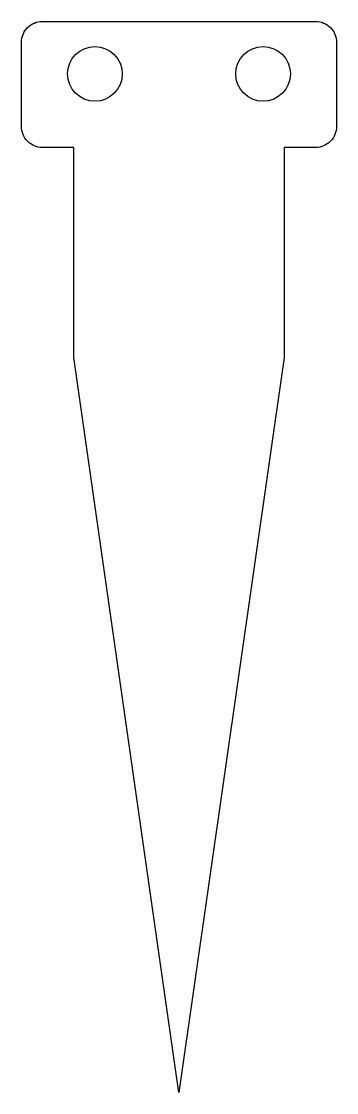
# Model space of a CAD drawing. Header units: millimetres. Extents: x -15 to 15, y -102 to 0.
import ezdxf

# ---------------------------------------------------------------- set-up
doc = ezdxf.new("R2010")
doc.units = ezdxf.units.MM
doc.layers.get('0').update_dxf_attribs({"linetype": 'CONTINUOUS'})

msp = doc.modelspace()

# ---------------------------------------------------------------- linework, layer by layer
msp.add_lwpolyline([(13, 0, -0.4142135624), (15, -2), (15, -10, -0.4142135624), (13, -12), (10, -12), (10, -32), (0, -102.000283), (-10, -32.000283), (-10, -12), (-13, -12, -0.4142135624), (-15, -10), (-15, -2, -0.4142135624), (-13, 0)], format="xyb", close=True)
for centre in [(-8, -5), (8, -5)]:
    msp.add_circle(centre, 2.6)

doc.saveas('drawing.dxf')
